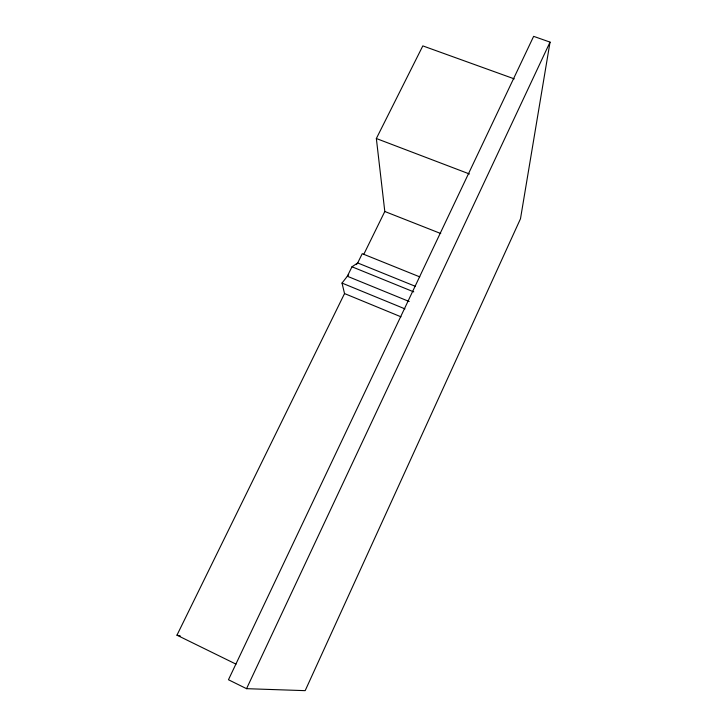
<?xml version="1.0" encoding="UTF-8"?>
<svg xmlns="http://www.w3.org/2000/svg" width="727" height="727" viewBox="0 0 727 727"><rect width="100%" height="100%" fill="white"/><g stroke="black" fill="none" stroke-linecap="round" stroke-linejoin="round"><path stroke-width="1.09" d="M550.039 42.121L520.487 218.763L305.176 690.65L246.544 688.678L228.46 679.745L533.636 36.35L550.039 42.121L246.544 688.678M236.002 664.133L176.961 635.18L344.534 293.572L342.017 283.076L348.642 274.57M363.718 254.477L384.801 211.493L376.35 138.521L422.823 45.892L514.243 78.861M419.761 276.878L362.237 253.687L357.693 262.947L351.986 266.791L347.333 276.251L409.201 301.514M356.403 264.601L357.693 262.947L415.299 286.293M176.961 635.18L180.278 635.934M376.35 138.521L469.451 173.98M384.801 211.493L440.744 233.521M351.986 266.791L413.763 291.89M342.017 283.076L404.966 308.884M344.534 293.572L400.986 316.818"/></g></svg>
